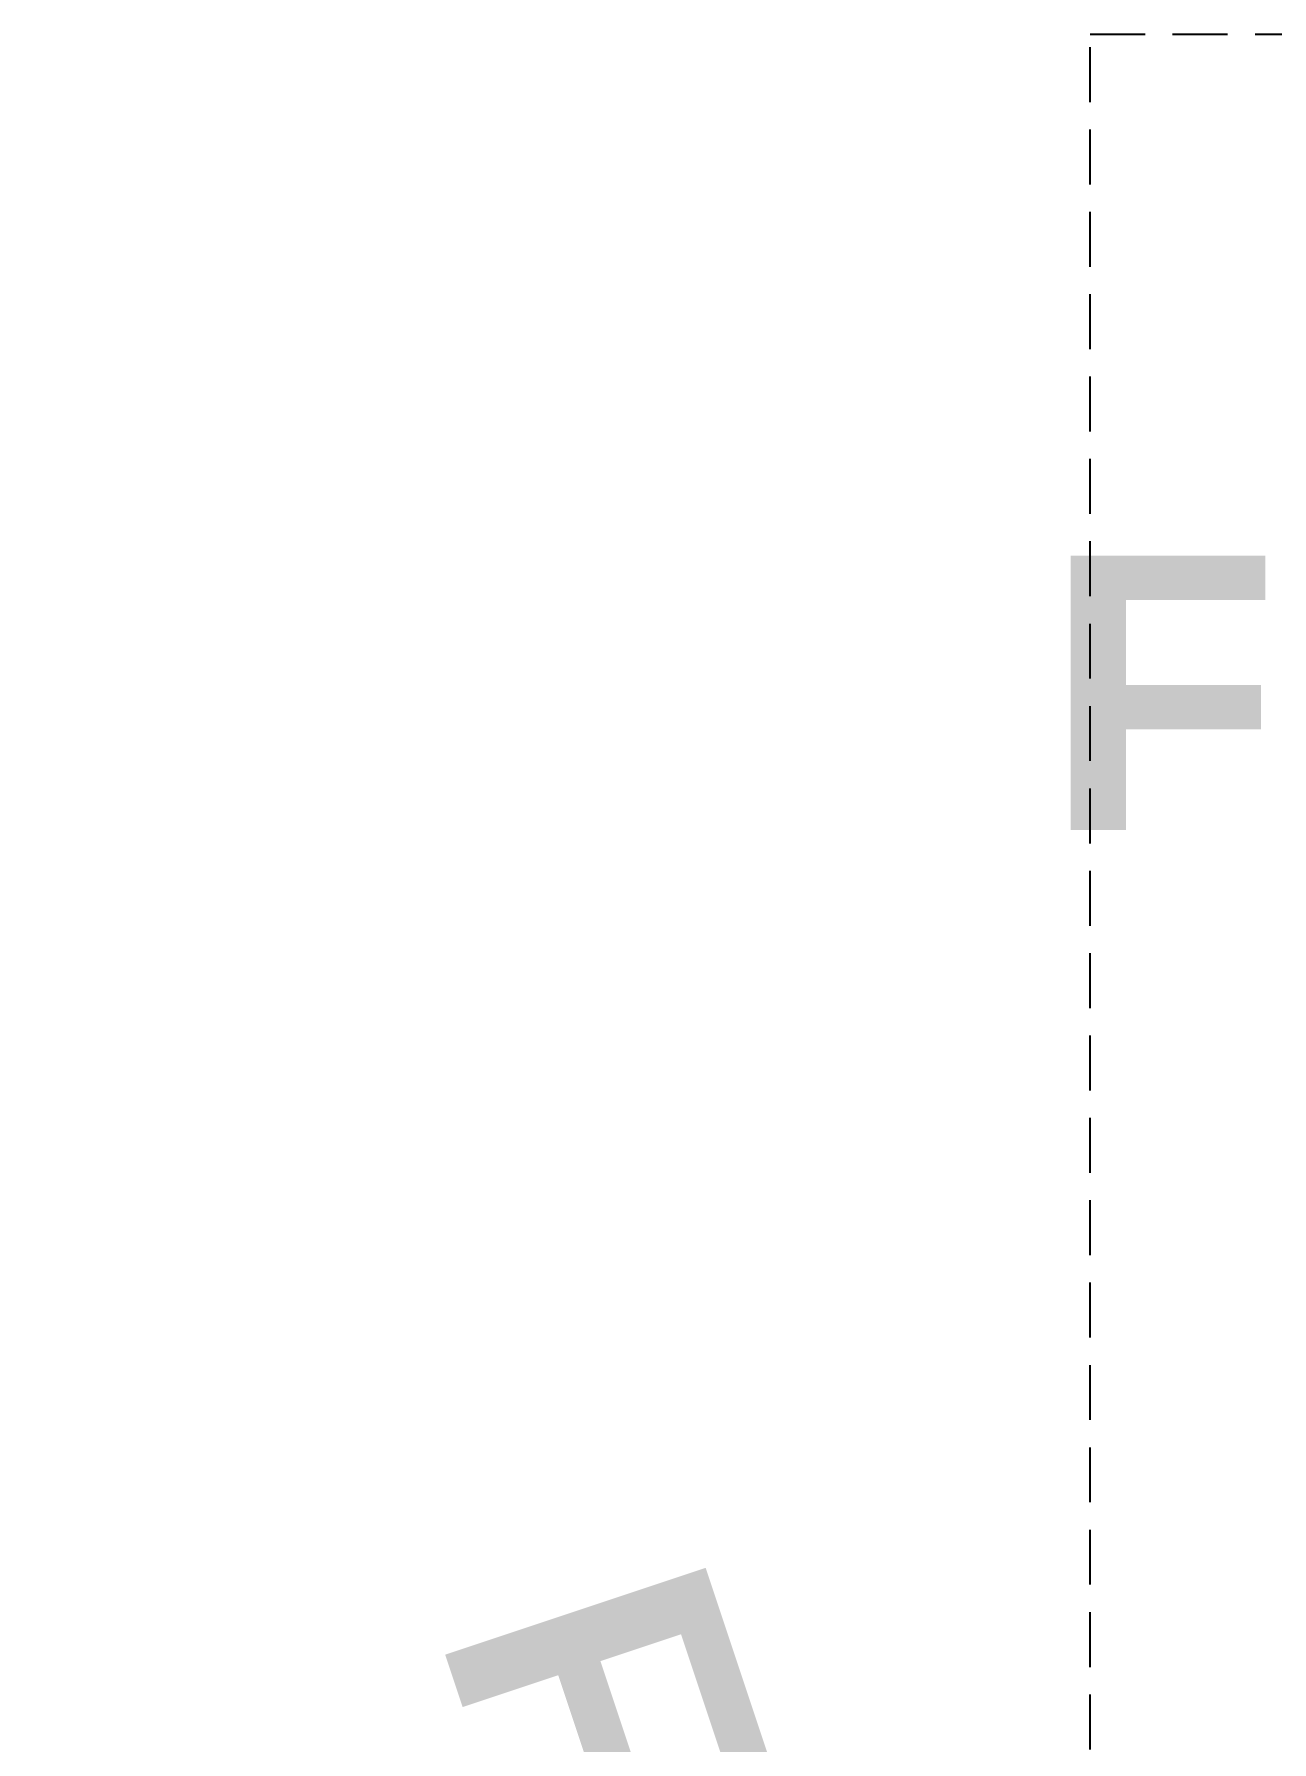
# Model space of a CAD drawing. Header units: metres. Extents: x 529718 to 530598, y 2673304 to 2673482.
# Drawn here: x 530144.37 to 530155.64, y 2673375.15 to 2673390.7 of the extents above; entities that cross this region are included whole.
import ezdxf
from ezdxf.enums import TextEntityAlignment as Align

# ---------------------------------------------------------------- set-up
doc = ezdxf.new("R2010")
doc.units = ezdxf.units.M
doc.linetypes.add('DASHED', pattern=[0.75, 0.5, -0.25])
for name, color, linetype in [('300mm Hume Pipe', 74, 'Continuous'), ('IDT', 7, 'Continuous'), ('Section Marking BL-24', 2, 'Continuous')]:
    doc.layers.add(name, color=color, linetype=linetype)
doc.styles.add('BoldTextStyle', font='arialbd.ttf')

# ---------------------------------------------------------------- blocks, each defined once
blk = doc.blocks.new('IDT')
at = {"layer": 'IDT', "color": 243, "linetype": 'DASHED'}
blk.add_lwpolyline([(45.49999999962691, 32.58580025943296), (45.4999999996269, -4.032314963696315), (-1.30442248516332e-09, -4.032314963696308), (-1.304414354308392e-09, 32.58580025943297)], close=True, dxfattribs=at)

msp = doc.modelspace()

# ---------------------------------------------------------------- hatches: boundary and pattern name
at = {"layer": '300mm Hume Pipe'}
h = msp.add_hatch(dxfattribs=at)
h.set_pattern_fill('ANSI37', color=74, scale=0.1)
h.set_pattern_definition([(45, (0, 0), (-0.2245064030267289, 0.2245064030267289), []), (135, (0, 0), (-0.2245064030267289, -0.2245064030267288), [])])
edge = h.paths.add_edge_path()
edge.add_line((530157.7324022211, 2673375.109248207), (530164.4462826143, 2673375.109248206))
edge.add_line((530164.4462826143, 2673375.109248206), (530164.4462826143, 2673375.409248206))
edge.add_line((530164.4462826143, 2673375.409248206), (530157.6837168908, 2673375.409248206))
edge.add_arc((530157.683716891, 2673374.509248206), 0.8999999999068677, 90.00000001482246, 108.4357042613595)
edge.add_line((530157.3991006442, 2673375.363059422), (530143.6269568152, 2673370.772143058))
edge.add_line((530143.6269568152, 2673370.772143058), (530143.721828897, 2673370.487539319))
edge.add_line((530143.721828897, 2673370.487539319), (530157.4477859745, 2673375.063059423))
edge.add_arc((530157.7324022213, 2673374.209248207), 0.9000000003605785, 90.00000001482249, 108.43570425198459, ccw=False)
edge = h.paths.add_edge_path()
edge.add_line((530157.9173107182, 2673374.749248208), (530164.4462826141, 2673374.749248207))
edge.add_line((530164.4462826141, 2673374.749248207), (530164.4462826141, 2673375.049248206))
edge.add_line((530164.4462826141, 2673375.049248206), (530157.8686253843, 2673375.049248206))
edge.add_arc((530157.8686253845, 2673374.149248206), 0.900000000372529, 90.00000001482246, 108.4357042519845)
edge.add_line((530157.5840091377, 2673375.003059422), (530143.7534529245, 2673370.392671407))
edge.add_line((530143.7534529245, 2673370.392671407), (530143.8483250067, 2673370.108067669))
edge.add_line((530143.8483250067, 2673370.108067669), (530157.6326944717, 2673374.703059424))
edge.add_arc((530157.9173107186, 2673373.849248209), 0.8999999994770522, 90.00000002223368, 108.43570427073439, ccw=False)

# ---------------------------------------------------------------- block references
at = {"layer": 'IDT', "color": 8, "rotation": 180}
msp.add_blockref('IDT', (530199.4872843679, 2673386.66296954), dxfattribs=at)

# ---------------------------------------------------------------- texts
at = {"layer": 'Section Marking BL-24', "color": 94, "true_color": 0x00a500, "style": 'BoldTextStyle'}
msp.add_text('F', height=2.5, dxfattribs=at).set_placement((530154.6412843692, 2673384.697417647), align=Align.MIDDLE_CENTER)
msp.add_text('F', height=2.5, rotation=288.435704237923, dxfattribs=at).set_placement((530149.5638841777, 2673375.544563361), align=Align.MIDDLE_CENTER)

doc.saveas('drawing.dxf')
